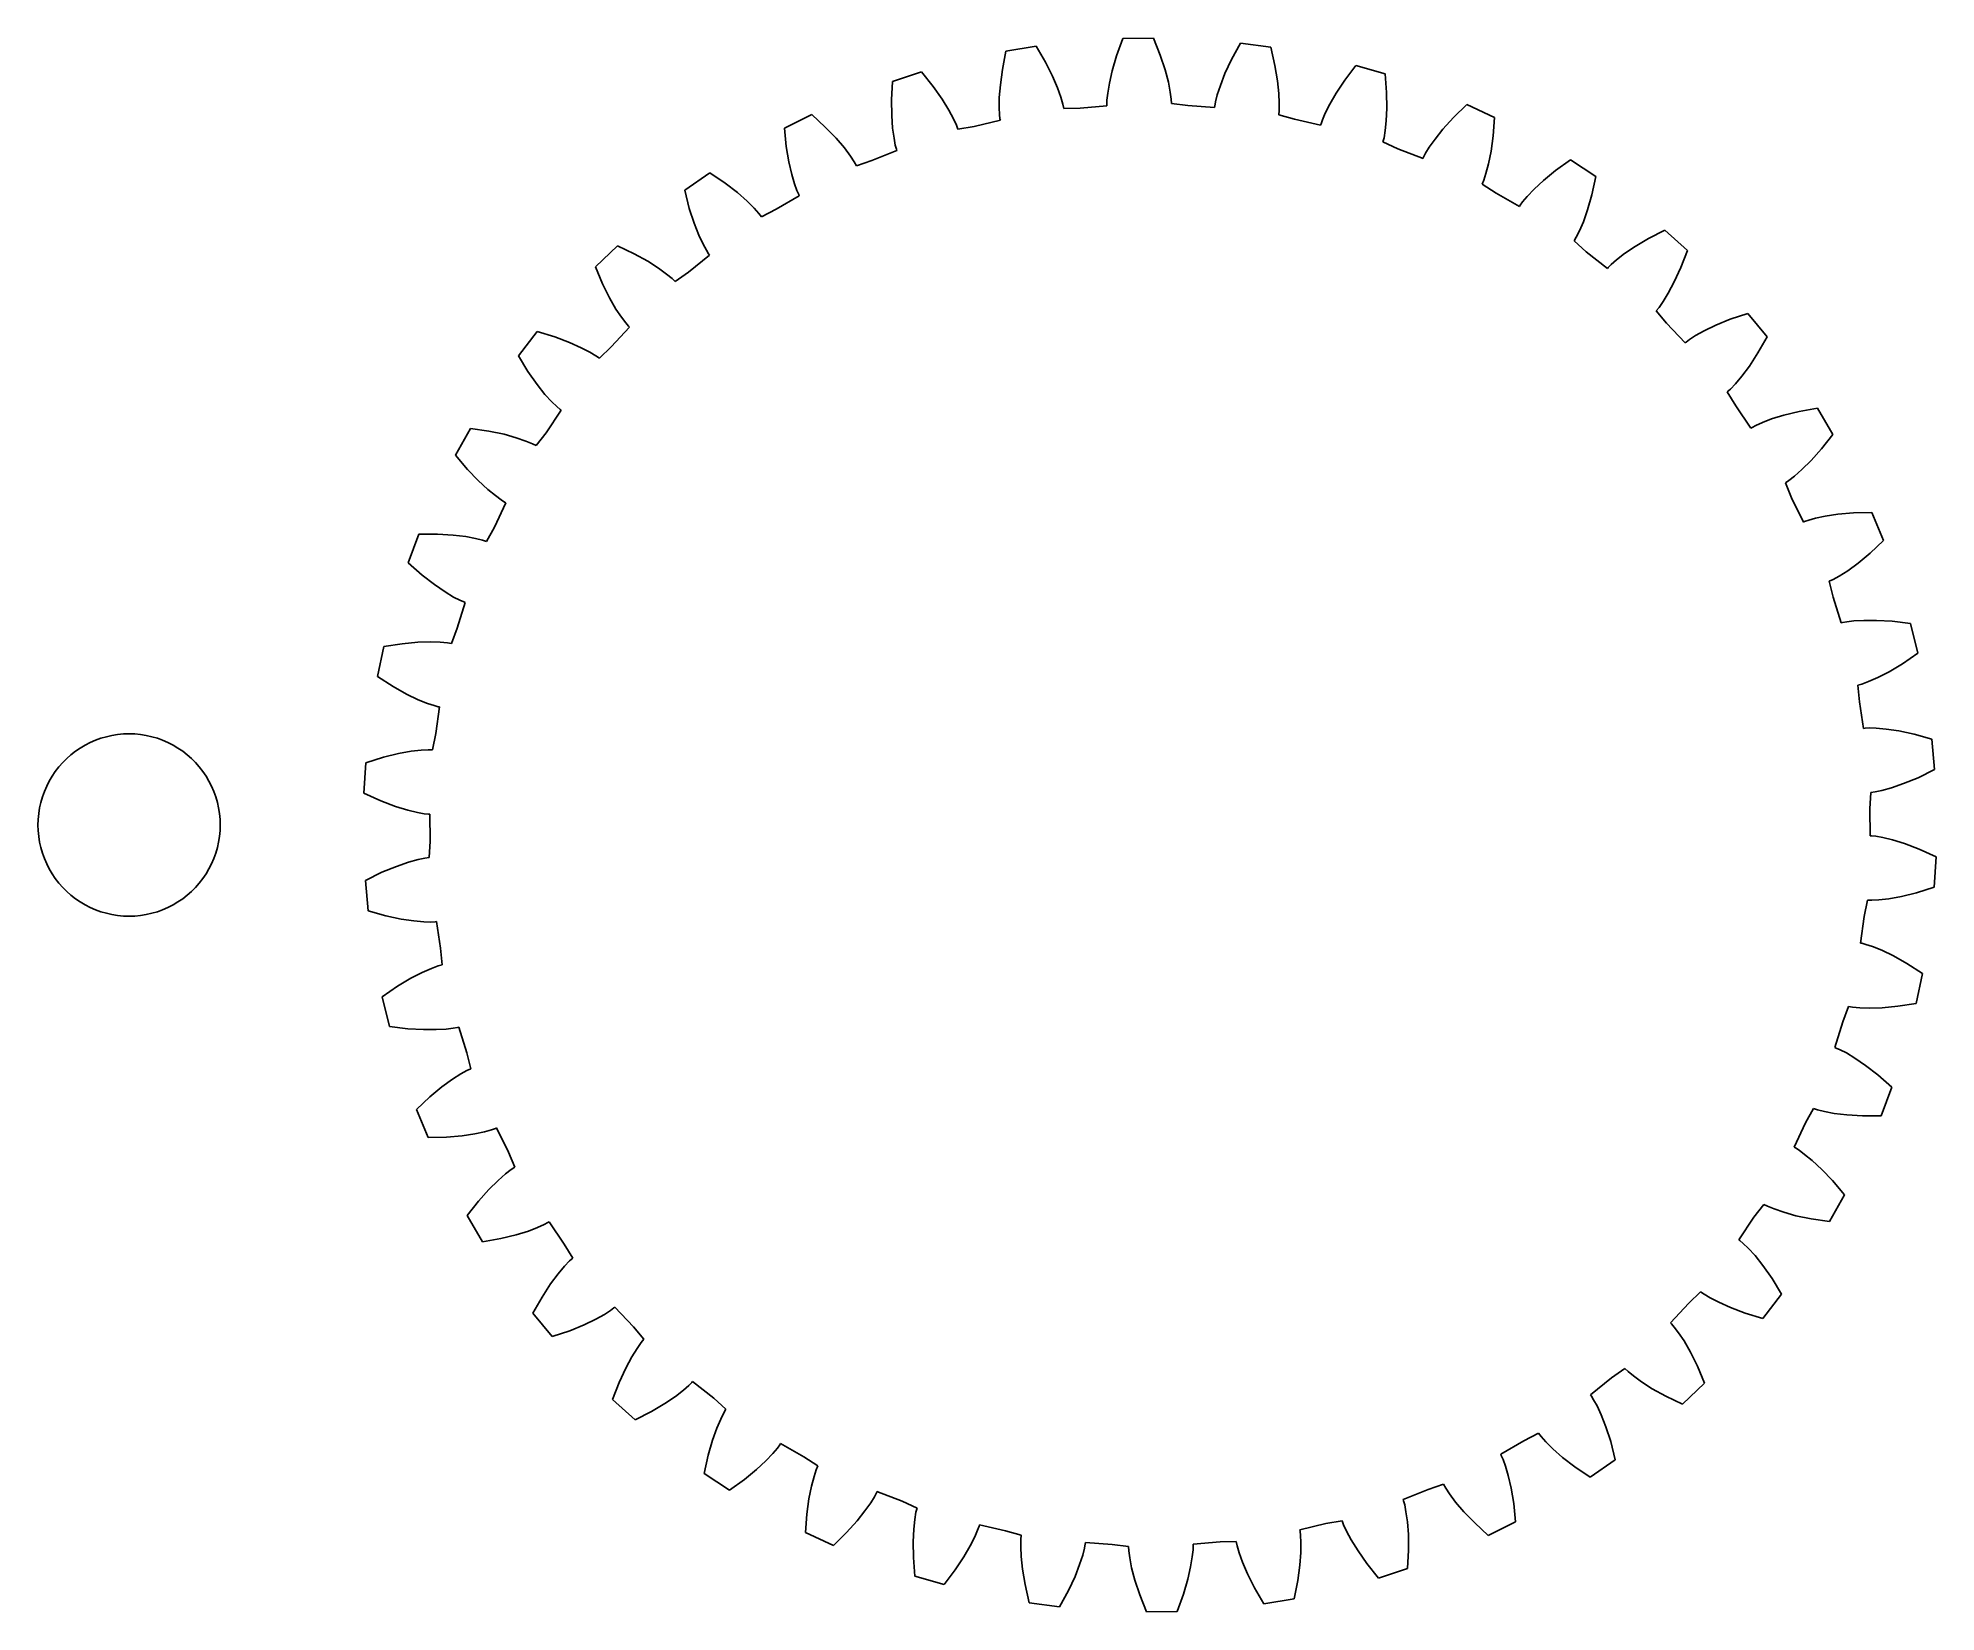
# Model space of a CAD drawing. Header units: metres. Extents: x -5 to 99, y -43 to 43.
import ezdxf

# ---------------------------------------------------------------- set-up
doc = ezdxf.new("R2010")
doc.units = ezdxf.units.M

msp = doc.modelspace()

# ---------------------------------------------------------------- linework, layer by layer
for p, q in [((48.1, 42.42), (49.75, 42.7)), ((49.75, 42.7), (50.27, 41.82)), ((54.17, 42.17), (54.51, 43.13)), ((54.51, 43.13), (56.19, 43.15)), ((56.19, 43.15), (56.56, 42.21)), ((60.47, 41.98), (60.96, 42.87)), ((60.96, 42.87), (62.62, 42.64)), ((47.9, 41.43), (48.1, 42.42)), ((50.27, 41.82), (50.65, 41.06)), ((53.93, 41.35), (54.17, 42.17)), ((56.56, 42.21), (56.83, 41.4)), ((60.11, 41.2), (60.47, 41.98)), ((62.62, 42.64), (62.85, 41.65)), ((62.85, 41.65), (62.99, 40.81)), ((66.68, 40.84), (67.29, 41.65)), ((67.29, 41.65), (68.9, 41.18)), ((41.82, 39.76), (41.87, 40.77)), ((41.87, 40.77), (43.46, 41.29)), ((43.46, 41.29), (44.1, 40.5)), ((47.79, 40.58), (47.9, 41.43)), ((50.65, 41.06), (50.93, 40.41)), ((53.68, 40.13), (53.77, 40.67)), ((53.77, 40.67), (53.93, 41.35)), ((56.83, 41.4), (57.01, 40.72)), ((57.01, 40.72), (57.11, 40.18)), ((59.86, 40.55), (60.11, 41.2)), ((62.99, 40.81), (63.06, 40.11)), ((66.21, 40.13), (66.68, 40.84)), ((68.9, 41.18), (68.98, 40.17)), ((41.83, 38.9), (41.82, 39.76)), ((44.1, 40.5), (44.59, 39.8)), ((44.59, 39.8), (44.96, 39.2)), ((47.73, 39.88), (47.79, 40.58)), ((47.73, 39.33), (47.73, 39.88)), ((50.93, 40.41), (51.11, 39.9)), ((51.11, 39.9), (51.22, 39.52)), ((53.63, 39.51), (53.64, 39.74)), ((53.64, 39.74), (53.68, 40.13)), ((57.11, 40.18), (57.16, 39.79)), ((57.16, 39.79), (57.18, 39.56)), ((59.55, 39.42), (59.59, 39.65)), ((59.59, 39.65), (59.69, 40.03)), ((59.69, 40.03), (59.86, 40.55)), ((63.06, 40.11), (63.09, 39.57)), ((63.09, 39.57), (63.08, 39.18)), ((65.86, 39.52), (66.21, 40.13)), ((68.98, 40.17), (68.99, 39.31)), ((35.95, 38.21), (37.45, 38.96)), ((37.45, 38.96), (38.19, 38.27)), ((41.88, 38.2), (41.83, 38.9)), ((44.96, 39.2), (45.22, 38.72)), ((45.22, 38.72), (45.38, 38.37)), ((46.35, 38.3), (47.79, 38.64)), ((47.75, 38.95), (47.73, 39.33)), ((47.77, 38.71), (47.75, 38.95)), ((47.79, 38.64), (47.77, 38.71)), ((47.79, 38.64), (47.79, 38.64)), ((51.22, 39.52), (51.27, 39.29)), ((51.27, 39.29), (52.16, 39.31)), ((52.16, 39.31), (53.64, 39.43)), ((53.64, 39.43), (53.63, 39.51)), ((53.64, 39.43), (53.64, 39.43)), ((57.18, 39.56), (58.07, 39.45)), ((58.07, 39.45), (59.54, 39.34)), ((59.54, 39.34), (59.55, 39.42)), ((59.54, 39.34), (59.54, 39.34)), ((63.08, 39.18), (63.06, 38.94)), ((63.06, 38.94), (63.92, 38.7)), ((63.92, 38.7), (65.36, 38.37)), ((65.38, 38.45), (65.46, 38.67)), ((65.46, 38.67), (65.61, 39.03)), ((65.61, 39.03), (65.86, 39.52)), ((68.96, 38.61), (68.9, 38.07)), ((68.99, 39.31), (68.96, 38.61)), ((72.07, 38.16), (72.65, 38.79)), ((72.65, 38.79), (73.37, 39.5)), ((73.37, 39.5), (74.89, 38.8)), ((74.89, 38.8), (74.82, 37.79)), ((36.05, 37.2), (35.95, 38.21)), ((38.19, 38.27), (38.79, 37.66)), ((38.79, 37.66), (39.24, 37.12)), ((41.96, 37.66), (41.88, 38.2)), ((42.03, 37.28), (41.96, 37.66)), ((45.38, 38.37), (45.46, 38.15)), ((45.46, 38.15), (46.35, 38.3)), ((65.36, 38.37), (65.38, 38.45)), ((65.36, 38.37), (65.36, 38.37)), ((68.84, 37.68), (68.78, 37.46)), ((68.9, 38.07), (68.84, 37.68)), ((71.32, 37.16), (71.64, 37.61)), ((71.64, 37.61), (72.07, 38.16)), ((74.82, 37.79), (74.71, 36.94)), ((36.19, 36.36), (36.05, 37.2)), ((39.24, 37.12), (39.57, 36.68)), ((39.57, 36.68), (39.78, 36.36)), ((40.75, 36.44), (42.12, 36.98)), ((42.09, 37.05), (42.03, 37.28)), ((42.12, 36.98), (42.09, 37.05)), ((42.12, 36.98), (42.12, 36.98)), ((68.78, 37.46), (69.6, 37.08)), ((69.6, 37.08), (70.98, 36.55)), ((70.98, 36.55), (71.01, 36.62)), ((70.98, 36.55), (70.98, 36.55)), ((71.01, 36.62), (71.12, 36.83)), ((71.12, 36.83), (71.32, 37.16)), ((74.71, 36.94), (74.57, 36.25)), ((78.24, 35.88), (79.07, 36.47)), ((79.07, 36.47), (80.46, 35.55)), ((30.48, 34.8), (31.85, 35.76)), ((31.85, 35.76), (32.69, 35.19)), ((36.35, 35.67), (36.19, 36.36)), ((36.5, 35.15), (36.35, 35.67)), ((39.78, 36.36), (39.9, 36.15)), ((39.9, 36.15), (40.75, 36.44)), ((74.43, 35.72), (74.31, 35.35)), ((74.57, 36.25), (74.43, 35.72)), ((77.58, 35.33), (78.24, 35.88)), ((80.46, 35.55), (80.24, 34.56)), ((30.73, 33.81), (30.48, 34.8)), ((32.69, 35.19), (33.37, 34.67)), ((33.37, 34.67), (33.9, 34.21)), ((35.49, 33.76), (36.76, 34.5)), ((36.63, 34.78), (36.5, 35.15)), ((36.73, 34.57), (36.63, 34.78)), ((36.76, 34.5), (36.73, 34.57)), ((36.76, 34.5), (36.76, 34.5)), ((74.31, 35.35), (74.22, 35.13)), ((74.22, 35.13), (74.98, 34.64)), ((74.98, 34.64), (76.26, 33.91)), ((76.44, 34.16), (76.69, 34.46)), ((76.69, 34.46), (77.07, 34.86)), ((77.07, 34.86), (77.58, 35.33)), ((80.24, 34.56), (80, 33.73)), ((30.99, 33), (30.73, 33.81)), ((33.9, 34.21), (34.28, 33.82)), ((34.28, 33.82), (34.54, 33.53)), ((34.54, 33.53), (34.69, 33.35)), ((34.69, 33.35), (35.49, 33.76)), ((76.26, 33.91), (76.3, 33.98)), ((76.26, 33.91), (76.26, 33.91)), ((76.3, 33.98), (76.44, 34.16)), ((80, 33.73), (79.77, 33.07)), ((31.25, 32.34), (30.99, 33)), ((31.48, 31.85), (31.25, 32.34)), ((79.55, 32.57), (79.38, 32.23)), ((79.77, 33.07), (79.55, 32.57)), ((83.34, 32.16), (84.24, 32.62)), ((84.24, 32.62), (85.49, 31.5)), ((25.58, 30.6), (26.79, 31.76)), ((26.79, 31.76), (27.7, 31.32)), ((27.7, 31.32), (28.45, 30.91)), ((30.68, 30.32), (31.84, 31.25)), ((31.67, 31.51), (31.48, 31.85)), ((31.79, 31.31), (31.67, 31.51)), ((31.84, 31.25), (31.79, 31.31)), ((31.84, 31.25), (31.84, 31.25)), ((79.38, 32.23), (79.26, 32.02)), ((79.26, 32.02), (79.93, 31.43)), ((79.93, 31.43), (81.09, 30.51)), ((81.59, 30.99), (82.03, 31.33)), ((82.03, 31.33), (82.61, 31.72)), ((82.61, 31.72), (83.34, 32.16)), ((85.49, 31.5), (85.12, 30.56)), ((25.97, 29.67), (25.58, 30.6)), ((28.45, 30.91), (29.04, 30.53)), ((29.04, 30.53), (29.48, 30.21)), ((29.48, 30.21), (29.78, 29.96)), ((29.95, 29.8), (30.68, 30.32)), ((81.09, 30.51), (81.14, 30.57)), ((81.09, 30.51), (81.09, 30.51)), ((81.14, 30.57), (81.3, 30.74)), ((81.3, 30.74), (81.59, 30.99)), ((85.12, 30.56), (84.76, 29.78)), ((26.35, 28.9), (25.97, 29.67)), ((29.78, 29.96), (29.95, 29.8)), ((84.43, 29.16), (84.14, 28.7)), ((84.76, 29.78), (84.43, 29.16)), ((26.7, 28.29), (26.35, 28.9)), ((27.01, 27.84), (26.7, 28.29)), ((83.92, 28.38), (83.77, 28.2)), ((83.77, 28.2), (84.34, 27.51)), ((84.14, 28.7), (83.92, 28.38)), ((26.45, 26.21), (27.45, 27.3)), ((27.24, 27.53), (27.01, 27.84)), ((27.39, 27.35), (27.24, 27.53)), ((27.45, 27.3), (27.39, 27.35)), ((27.45, 27.3), (27.45, 27.3)), ((84.34, 27.51), (85.35, 26.43)), ((85.93, 26.83), (86.4, 27.1)), ((86.4, 27.1), (87.04, 27.4)), ((87.04, 27.4), (87.83, 27.73)), ((87.83, 27.73), (88.79, 28.05)), ((88.79, 28.05), (89.85, 26.76)), ((21.36, 25.73), (22.38, 27.05)), ((22.38, 27.05), (23.35, 26.76)), ((23.35, 26.76), (24.15, 26.46)), ((24.15, 26.46), (24.79, 26.17)), ((24.79, 26.17), (25.28, 25.92)), ((25.8, 25.59), (26.45, 26.21)), ((85.35, 26.43), (85.41, 26.48)), ((85.35, 26.43), (85.35, 26.43)), ((85.41, 26.48), (85.6, 26.62)), ((85.6, 26.62), (85.93, 26.83)), ((89.85, 26.76), (89.35, 25.88)), ((21.88, 24.86), (21.36, 25.73)), ((25.28, 25.92), (25.61, 25.72)), ((25.61, 25.72), (25.8, 25.59)), ((88.88, 25.16), (88.46, 24.6)), ((89.35, 25.88), (88.88, 25.16)), ((22.38, 24.16), (21.88, 24.86)), ((22.81, 23.61), (22.38, 24.16)), ((88.11, 24.18), (87.84, 23.9)), ((88.46, 24.6), (88.11, 24.18)), ((23.18, 23.21), (22.81, 23.61)), ((23.46, 22.94), (23.18, 23.21)), ((23.64, 22.78), (23.46, 22.94)), ((87.84, 23.9), (87.66, 23.75)), ((87.66, 23.75), (88.13, 22.98)), ((88.13, 22.98), (88.96, 21.76)), ((22.87, 21.51), (23.7, 22.74)), ((23.7, 22.74), (23.64, 22.78)), ((23.7, 22.74), (23.7, 22.74)), ((89.03, 21.8), (89.24, 21.91)), ((89.24, 21.91), (89.59, 22.07)), ((89.59, 22.07), (90.1, 22.27)), ((90.1, 22.27), (90.77, 22.47)), ((90.77, 22.47), (91.61, 22.67)), ((91.61, 22.67), (92.61, 22.85)), ((92.61, 22.85), (93.46, 21.41)), ((17.91, 20.28), (18.72, 21.74)), ((18.72, 21.74), (19.73, 21.59)), ((19.73, 21.59), (20.57, 21.42)), ((20.57, 21.42), (21.24, 21.23)), ((21.24, 21.23), (21.76, 21.05)), ((21.76, 21.05), (22.12, 20.9)), ((22.12, 20.9), (22.33, 20.8)), ((22.33, 20.8), (22.87, 21.51)), ((88.96, 21.76), (89.03, 21.8)), ((88.96, 21.76), (88.96, 21.76)), ((93.46, 21.41), (92.84, 20.62)), ((18.56, 19.5), (17.91, 20.28)), ((92.26, 19.98), (91.76, 19.49)), ((92.84, 20.62), (92.26, 19.98)), ((19.15, 18.88), (18.56, 19.5)), ((19.67, 18.4), (19.15, 18.88)), ((91.04, 18.89), (90.85, 18.76)), ((90.85, 18.76), (91.19, 17.93)), ((91.35, 19.13), (91.04, 18.89)), ((91.76, 19.49), (91.35, 19.13)), ((20.09, 18.06), (19.67, 18.4)), ((20.4, 17.83), (20.09, 18.06)), ((20.6, 17.7), (20.4, 17.83)), ((20.67, 17.67), (20.6, 17.7)), ((91.19, 17.93), (91.84, 16.61)), ((20.04, 16.33), (20.67, 17.67)), ((20.67, 17.67), (20.67, 17.67)), ((91.91, 16.64), (92.13, 16.71)), ((92.13, 16.71), (92.51, 16.82)), ((92.51, 16.82), (93.04, 16.93)), ((93.04, 16.93), (93.73, 17.04)), ((93.73, 17.04), (94.59, 17.11)), ((94.59, 17.11), (95.6, 17.14)), ((95.6, 17.14), (96.24, 15.59)), ((15.31, 14.37), (15.9, 15.94)), ((15.9, 15.94), (16.91, 15.94)), ((16.91, 15.94), (17.77, 15.9)), ((17.77, 15.9), (18.47, 15.81)), ((18.47, 15.81), (19, 15.71)), ((19, 15.71), (19.38, 15.62)), ((19.38, 15.62), (19.6, 15.55)), ((19.6, 15.55), (20.04, 16.33)), ((91.84, 16.61), (91.91, 16.64)), ((91.84, 16.61), (91.84, 16.61)), ((95.5, 14.9), (94.84, 14.35)), ((96.24, 15.59), (95.5, 14.9)), ((16.07, 13.7), (15.31, 14.37)), ((16.75, 13.18), (16.07, 13.7)), ((93.81, 13.65), (93.47, 13.46)), ((94.27, 13.94), (93.81, 13.65)), ((94.84, 14.35), (94.27, 13.94)), ((17.33, 12.78), (16.75, 13.18)), ((17.8, 12.5), (17.33, 12.78)), ((18.15, 12.32), (17.8, 12.5)), ((93.47, 13.46), (93.26, 13.36)), ((93.26, 13.36), (93.47, 12.49)), ((18, 10.79), (18.43, 12.2)), ((18.36, 12.23), (18.15, 12.32)), ((18.43, 12.2), (18.36, 12.23)), ((18.43, 12.2), (18.43, 12.2)), ((93.47, 12.49), (93.91, 11.08)), ((17.69, 9.95), (18, 10.79)), ((93.91, 11.08), (93.99, 11.1)), ((93.91, 11.08), (93.91, 11.08)), ((93.99, 11.1), (94.22, 11.14)), ((94.22, 11.14), (94.61, 11.19)), ((94.61, 11.19), (95.15, 11.22)), ((95.15, 11.22), (95.85, 11.22)), ((95.85, 11.22), (96.71, 11.17)), ((96.71, 11.17), (97.71, 11.04)), ((97.71, 11.04), (98.11, 9.42)), ((13.62, 8.15), (13.97, 9.78)), ((13.97, 9.78), (14.97, 9.94)), ((14.97, 9.94), (15.83, 10.02)), ((15.83, 10.02), (16.53, 10.04)), ((16.53, 10.04), (17.07, 10.02)), ((17.07, 10.02), (17.46, 9.99)), ((17.46, 9.99), (17.69, 9.95)), ((98.11, 9.42), (97.28, 8.84)), ((96.54, 8.4), (95.92, 8.08)), ((97.28, 8.84), (96.54, 8.4)), ((14.48, 7.6), (13.62, 8.15)), ((15.22, 7.18), (14.48, 7.6)), ((95.05, 7.72), (94.83, 7.66)), ((94.83, 7.66), (94.92, 6.76)), ((95.42, 7.86), (95.05, 7.72)), ((95.92, 8.08), (95.42, 7.86)), ((15.86, 6.87), (15.22, 7.18)), ((16.36, 6.67), (15.86, 6.87)), ((16.73, 6.55), (16.36, 6.67)), ((16.96, 6.48), (16.73, 6.55)), ((16.82, 5.01), (17.03, 6.47)), ((17.03, 6.47), (16.96, 6.48)), ((17.03, 6.47), (17.03, 6.47)), ((94.92, 6.76), (95.14, 5.3)), ((95.14, 5.3), (95.22, 5.31)), ((95.14, 5.3), (95.14, 5.3)), ((95.22, 5.31), (95.45, 5.32)), ((95.45, 5.32), (95.84, 5.31)), ((95.84, 5.31), (96.39, 5.26)), ((96.39, 5.26), (97.08, 5.16)), ((-2.94, 4.05), (-2.68, 4.22)), ((-2.68, 4.22), (-2.41, 4.38)), ((-2.41, 4.38), (-2.13, 4.52)), ((-2.13, 4.52), (-1.84, 4.65)), ((-1.84, 4.65), (-1.55, 4.76)), ((-1.55, 4.76), (-1.24, 4.84)), ((-1.24, 4.84), (-0.94, 4.91)), ((-0.94, 4.91), (-0.63, 4.96)), ((-0.63, 4.96), (-0.31, 4.99)), ((-0.31, 4.99), (0, 5)), ((0, 5), (0.31, 4.99)), ((0.31, 4.99), (0.63, 4.96)), ((0.63, 4.96), (0.94, 4.91)), ((0.94, 4.91), (1.24, 4.84)), ((1.24, 4.84), (1.55, 4.76)), ((1.55, 4.76), (1.84, 4.65)), ((1.84, 4.65), (2.13, 4.52)), ((2.13, 4.52), (2.41, 4.38)), ((2.41, 4.38), (2.68, 4.22)), ((2.68, 4.22), (2.94, 4.05)), ((16.64, 4.13), (16.82, 5.01)), ((97.08, 5.16), (97.92, 4.98)), ((97.92, 4.98), (98.89, 4.7)), ((98.89, 4.7), (99.04, 3.04)), ((-4.05, 2.94), (-3.85, 3.19)), ((-3.85, 3.19), (-3.64, 3.42)), ((-3.64, 3.42), (-3.42, 3.64)), ((-3.42, 3.64), (-3.19, 3.85)), ((-3.19, 3.85), (-2.94, 4.05)), ((2.94, 4.05), (3.19, 3.85)), ((3.19, 3.85), (3.42, 3.64)), ((3.42, 3.64), (3.64, 3.42)), ((3.64, 3.42), (3.85, 3.19)), ((3.85, 3.19), (4.05, 2.94)), ((12.88, 1.74), (12.98, 3.41)), ((12.98, 3.41), (13.95, 3.72)), ((13.95, 3.72), (14.78, 3.92)), ((14.78, 3.92), (15.47, 4.05)), ((15.47, 4.05), (16.02, 4.11)), ((16.02, 4.11), (16.4, 4.13)), ((16.4, 4.13), (16.64, 4.13)), ((-4.65, 1.84), (-4.52, 2.13)), ((-4.52, 2.13), (-4.38, 2.41)), ((-4.38, 2.41), (-4.22, 2.68)), ((-4.22, 2.68), (-4.05, 2.94)), ((4.05, 2.94), (4.22, 2.68)), ((4.22, 2.68), (4.38, 2.41)), ((4.38, 2.41), (4.52, 2.13)), ((4.52, 2.13), (4.65, 1.84)), ((97.34, 2.27), (96.68, 2.04)), ((98.13, 2.59), (97.34, 2.27)), ((99.04, 3.04), (98.13, 2.59)), ((-4.91, 0.94), (-4.84, 1.24)), ((-4.84, 1.24), (-4.76, 1.55)), ((-4.76, 1.55), (-4.65, 1.84)), ((4.65, 1.84), (4.76, 1.55)), ((4.76, 1.55), (4.84, 1.24)), ((4.84, 1.24), (4.91, 0.94)), ((13.81, 1.32), (12.88, 1.74)), ((14.61, 1.02), (13.81, 1.32)), ((95.54, 1.78), (95.49, 0.89)), ((95.77, 1.82), (95.54, 1.78)), ((96.15, 1.9), (95.77, 1.82)), ((96.68, 2.04), (96.15, 1.9)), ((-5, 0), (-4.99, 0.31)), ((-4.99, 0.31), (-4.96, 0.63)), ((-4.96, 0.63), (-4.91, 0.94)), ((4.91, 0.94), (4.96, 0.63)), ((4.96, 0.63), (4.99, 0.31)), ((4.99, 0.31), (5, 0)), ((15.28, 0.81), (14.61, 1.02)), ((15.81, 0.69), (15.28, 0.81)), ((16.19, 0.62), (15.81, 0.69)), ((16.43, 0.59), (16.19, 0.62)), ((16.5, 0.59), (16.43, 0.59)), ((16.51, -0.89), (16.5, 0.59)), ((16.5, 0.59), (16.5, 0.59)), ((95.49, 0.89), (95.5, -0.59)), ((-4.99, -0.31), (-5, 0)), ((-4.96, -0.63), (-4.99, -0.31)), ((-4.91, -0.94), (-4.96, -0.63)), ((-4.84, -1.24), (-4.91, -0.94)), ((4.91, -0.94), (4.84, -1.24)), ((4.96, -0.63), (4.91, -0.94)), ((4.99, -0.31), (4.96, -0.63)), ((5, 0), (4.99, -0.31)), ((16.46, -1.78), (16.51, -0.89)), ((95.5, -0.59), (95.5, -0.59)), ((95.5, -0.59), (95.57, -0.59)), ((95.57, -0.59), (95.81, -0.62)), ((95.81, -0.62), (96.19, -0.69)), ((96.19, -0.69), (96.72, -0.81)), ((96.72, -0.81), (97.39, -1.02)), ((97.39, -1.02), (98.19, -1.32)), ((-4.76, -1.55), (-4.84, -1.24)), ((-4.65, -1.84), (-4.76, -1.55)), ((-4.52, -2.13), (-4.65, -1.84)), ((4.65, -1.84), (4.52, -2.13)), ((4.76, -1.55), (4.65, -1.84)), ((4.84, -1.24), (4.76, -1.55)), ((14.66, -2.27), (15.32, -2.04)), ((15.32, -2.04), (15.85, -1.9)), ((15.85, -1.9), (16.23, -1.82)), ((16.23, -1.82), (16.46, -1.78)), ((98.19, -1.32), (99.12, -1.74)), ((99.12, -1.74), (99.02, -3.41)), ((-4.38, -2.41), (-4.52, -2.13)), ((-4.22, -2.68), (-4.38, -2.41)), ((-4.05, -2.94), (-4.22, -2.68)), ((-3.85, -3.19), (-4.05, -2.94)), ((4.05, -2.94), (3.85, -3.19)), ((4.22, -2.68), (4.05, -2.94)), ((4.38, -2.41), (4.22, -2.68)), ((4.52, -2.13), (4.38, -2.41)), ((12.96, -3.04), (13.87, -2.59)), ((13.11, -4.7), (12.96, -3.04)), ((13.87, -2.59), (14.66, -2.27)), ((-3.64, -3.42), (-3.85, -3.19)), ((-3.42, -3.64), (-3.64, -3.42)), ((-3.19, -3.85), (-3.42, -3.64)), ((-2.94, -4.05), (-3.19, -3.85)), ((-2.68, -4.22), (-2.94, -4.05)), ((2.94, -4.05), (2.68, -4.22)), ((3.19, -3.85), (2.94, -4.05)), ((3.42, -3.64), (3.19, -3.85)), ((3.64, -3.42), (3.42, -3.64)), ((3.85, -3.19), (3.64, -3.42)), ((95.36, -4.13), (95.18, -5.01)), ((95.6, -4.13), (95.36, -4.13)), ((95.98, -4.11), (95.6, -4.13)), ((96.53, -4.05), (95.98, -4.11)), ((97.22, -3.92), (96.53, -4.05)), ((98.05, -3.72), (97.22, -3.92)), ((99.02, -3.41), (98.05, -3.72)), ((-2.41, -4.38), (-2.68, -4.22)), ((-2.13, -4.52), (-2.41, -4.38)), ((-1.84, -4.65), (-2.13, -4.52)), ((-1.55, -4.76), (-1.84, -4.65)), ((-1.24, -4.84), (-1.55, -4.76)), ((-0.94, -4.91), (-1.24, -4.84)), ((-0.63, -4.96), (-0.94, -4.91)), ((-0.31, -4.99), (-0.63, -4.96)), ((0, -5), (-0.31, -4.99)), ((0.31, -4.99), (0, -5)), ((0.63, -4.96), (0.31, -4.99)), ((0.94, -4.91), (0.63, -4.96)), ((1.24, -4.84), (0.94, -4.91)), ((1.55, -4.76), (1.24, -4.84)), ((1.84, -4.65), (1.55, -4.76)), ((2.13, -4.52), (1.84, -4.65)), ((2.41, -4.38), (2.13, -4.52)), ((2.68, -4.22), (2.41, -4.38)), ((14.08, -4.98), (13.11, -4.7)), ((14.92, -5.16), (14.08, -4.98)), ((15.61, -5.26), (14.92, -5.16)), ((95.18, -5.01), (94.97, -6.47)), ((16.16, -5.31), (15.61, -5.26)), ((16.55, -5.32), (16.16, -5.31)), ((16.78, -5.31), (16.55, -5.32)), ((16.86, -5.3), (16.78, -5.31)), ((17.08, -6.76), (16.86, -5.3)), ((16.86, -5.3), (16.86, -5.3)), ((17.17, -7.66), (17.08, -6.76)), ((94.97, -6.47), (94.97, -6.47)), ((94.97, -6.47), (95.04, -6.48)), ((95.04, -6.48), (95.27, -6.55)), ((95.27, -6.55), (95.64, -6.67)), ((95.64, -6.67), (96.14, -6.87)), ((96.14, -6.87), (96.78, -7.18)), ((96.78, -7.18), (97.52, -7.6)), ((15.46, -8.4), (16.08, -8.08)), ((16.08, -8.08), (16.58, -7.86)), ((16.58, -7.86), (16.95, -7.72)), ((16.95, -7.72), (17.17, -7.66)), ((97.52, -7.6), (98.38, -8.15)), ((98.38, -8.15), (98.03, -9.78)), ((13.89, -9.42), (14.72, -8.84)), ((14.72, -8.84), (15.46, -8.4)), ((14.29, -11.04), (13.89, -9.42)), ((94.31, -9.95), (94, -10.79)), ((94.54, -9.99), (94.31, -9.95)), ((94.93, -10.02), (94.54, -9.99)), ((95.47, -10.04), (94.93, -10.02)), ((96.17, -10.02), (95.47, -10.04)), ((97.03, -9.94), (96.17, -10.02)), ((98.03, -9.78), (97.03, -9.94)), ((15.29, -11.17), (14.29, -11.04)), ((16.15, -11.22), (15.29, -11.17)), ((16.85, -11.22), (16.15, -11.22)), ((17.39, -11.19), (16.85, -11.22)), ((17.78, -11.14), (17.39, -11.19)), ((18.01, -11.1), (17.78, -11.14)), ((18.09, -11.08), (18.01, -11.1)), ((18.53, -12.49), (18.09, -11.08)), ((18.09, -11.08), (18.09, -11.08)), ((94, -10.79), (93.57, -12.2)), ((18.74, -13.36), (18.53, -12.49)), ((93.57, -12.2), (93.57, -12.2)), ((93.57, -12.2), (93.64, -12.23)), ((93.64, -12.23), (93.85, -12.32)), ((93.85, -12.32), (94.2, -12.5)), ((18.19, -13.65), (18.53, -13.46)), ((18.53, -13.46), (18.74, -13.36)), ((94.2, -12.5), (94.67, -12.78)), ((94.67, -12.78), (95.25, -13.18)), ((95.25, -13.18), (95.93, -13.7)), ((16.5, -14.9), (17.16, -14.35)), ((17.16, -14.35), (17.73, -13.94)), ((17.73, -13.94), (18.19, -13.65)), ((95.93, -13.7), (96.69, -14.37)), ((96.69, -14.37), (96.1, -15.94)), ((15.76, -15.59), (16.5, -14.9)), ((16.4, -17.14), (15.76, -15.59)), ((92.4, -15.55), (91.96, -16.33)), ((92.62, -15.62), (92.4, -15.55)), ((20.09, -16.64), (19.87, -16.71)), ((20.16, -16.61), (20.09, -16.64)), ((20.81, -17.93), (20.16, -16.61)), ((20.16, -16.61), (20.16, -16.61)), ((91.96, -16.33), (91.33, -17.67)), ((93, -15.71), (92.62, -15.62)), ((93.53, -15.81), (93, -15.71)), ((94.23, -15.9), (93.53, -15.81)), ((95.09, -15.94), (94.23, -15.9)), ((96.1, -15.94), (95.09, -15.94)), ((17.41, -17.11), (16.4, -17.14)), ((18.27, -17.04), (17.41, -17.11)), ((18.96, -16.93), (18.27, -17.04)), ((19.49, -16.82), (18.96, -16.93)), ((19.87, -16.71), (19.49, -16.82)), ((91.33, -17.67), (91.33, -17.67)), ((91.33, -17.67), (91.4, -17.7)), ((21.15, -18.76), (20.81, -17.93)), ((91.4, -17.7), (91.6, -17.83)), ((91.6, -17.83), (91.91, -18.06)), ((91.91, -18.06), (92.33, -18.4)), ((92.33, -18.4), (92.85, -18.88)), ((19.74, -19.98), (20.24, -19.49)), ((20.24, -19.49), (20.65, -19.13)), ((20.65, -19.13), (20.96, -18.89)), ((20.96, -18.89), (21.15, -18.76)), ((92.85, -18.88), (93.44, -19.5)), ((93.44, -19.5), (94.09, -20.28)), ((18.54, -21.41), (19.16, -20.62)), ((19.16, -20.62), (19.74, -19.98)), ((89.67, -20.8), (89.13, -21.51)), ((89.88, -20.9), (89.67, -20.8)), ((94.09, -20.28), (93.28, -21.74)), ((19.39, -22.85), (18.54, -21.41)), ((22.97, -21.8), (22.76, -21.91)), ((23.04, -21.76), (22.97, -21.8)), ((23.87, -22.98), (23.04, -21.76)), ((23.04, -21.76), (23.04, -21.76)), ((89.13, -21.51), (88.3, -22.74)), ((90.24, -21.05), (89.88, -20.9)), ((90.76, -21.23), (90.24, -21.05)), ((91.43, -21.42), (90.76, -21.23)), ((92.27, -21.59), (91.43, -21.42)), ((93.28, -21.74), (92.27, -21.59)), ((20.39, -22.67), (19.39, -22.85)), ((21.23, -22.47), (20.39, -22.67)), ((21.9, -22.27), (21.23, -22.47)), ((22.41, -22.07), (21.9, -22.27)), ((22.76, -21.91), (22.41, -22.07)), ((88.3, -22.74), (88.3, -22.74)), ((88.3, -22.74), (88.36, -22.78)), ((88.36, -22.78), (88.54, -22.94)), ((24.34, -23.75), (23.87, -22.98)), ((23.89, -24.18), (24.16, -23.9)), ((24.16, -23.9), (24.34, -23.75)), ((88.54, -22.94), (88.82, -23.21)), ((88.82, -23.21), (89.19, -23.61)), ((89.19, -23.61), (89.62, -24.16)), ((23.12, -25.16), (23.54, -24.6)), ((23.54, -24.6), (23.89, -24.18)), ((89.62, -24.16), (90.12, -24.86)), ((90.12, -24.86), (90.64, -25.73)), ((22.15, -26.76), (22.65, -25.88)), ((22.65, -25.88), (23.12, -25.16)), ((86.2, -25.59), (85.55, -26.21)), ((86.39, -25.72), (86.2, -25.59)), ((86.72, -25.92), (86.39, -25.72)), ((87.21, -26.17), (86.72, -25.92)), ((90.64, -25.73), (89.62, -27.05)), ((23.21, -28.05), (22.15, -26.76)), ((26.07, -26.83), (25.6, -27.1)), ((26.4, -26.62), (26.07, -26.83)), ((26.59, -26.48), (26.4, -26.62)), ((26.65, -26.43), (26.59, -26.48)), ((27.66, -27.51), (26.65, -26.43)), ((26.65, -26.43), (26.65, -26.43)), ((85.55, -26.21), (84.55, -27.3)), ((87.85, -26.46), (87.21, -26.17)), ((88.65, -26.76), (87.85, -26.46)), ((89.62, -27.05), (88.65, -26.76)), ((24.17, -27.73), (23.21, -28.05)), ((24.96, -27.4), (24.17, -27.73)), ((25.6, -27.1), (24.96, -27.4)), ((28.23, -28.2), (27.66, -27.51)), ((84.55, -27.3), (84.55, -27.3)), ((84.55, -27.3), (84.61, -27.35)), ((84.61, -27.35), (84.76, -27.53)), ((84.76, -27.53), (84.99, -27.84)), ((84.99, -27.84), (85.3, -28.29)), ((27.57, -29.16), (27.86, -28.7)), ((27.86, -28.7), (28.08, -28.38)), ((28.08, -28.38), (28.23, -28.2)), ((85.3, -28.29), (85.65, -28.9)), ((85.65, -28.9), (86.03, -29.67)), ((26.88, -30.56), (27.24, -29.78)), ((27.24, -29.78), (27.57, -29.16)), ((82.05, -29.8), (81.32, -30.32)), ((82.22, -29.96), (82.05, -29.8)), ((82.52, -30.21), (82.22, -29.96)), ((86.03, -29.67), (86.42, -30.6)), ((26.51, -31.5), (26.88, -30.56)), ((30.41, -30.99), (29.97, -31.33)), ((30.7, -30.74), (30.41, -30.99)), ((30.86, -30.57), (30.7, -30.74)), ((30.91, -30.51), (30.86, -30.57)), ((32.07, -31.43), (30.91, -30.51)), ((30.91, -30.51), (30.91, -30.51)), ((81.32, -30.32), (80.16, -31.25)), ((82.96, -30.53), (82.52, -30.21)), ((83.55, -30.91), (82.96, -30.53)), ((84.3, -31.32), (83.55, -30.91)), ((86.42, -30.6), (85.21, -31.76)), ((27.76, -32.62), (26.51, -31.5)), ((28.66, -32.16), (27.76, -32.62)), ((29.39, -31.72), (28.66, -32.16)), ((29.97, -31.33), (29.39, -31.72)), ((32.74, -32.02), (32.07, -31.43)), ((32.45, -32.57), (32.62, -32.23)), ((32.62, -32.23), (32.74, -32.02)), ((80.16, -31.25), (80.16, -31.25)), ((80.16, -31.25), (80.21, -31.31)), ((80.21, -31.31), (80.33, -31.51)), ((80.33, -31.51), (80.52, -31.85)), ((80.52, -31.85), (80.75, -32.34)), ((85.21, -31.76), (84.3, -31.32)), ((32, -33.73), (32.23, -33.07)), ((32.23, -33.07), (32.45, -32.57)), ((80.75, -32.34), (81.01, -33)), ((81.01, -33), (81.27, -33.81)), ((31.76, -34.56), (32, -33.73)), ((35.56, -34.16), (35.31, -34.46)), ((35.7, -33.98), (35.56, -34.16)), ((35.74, -33.91), (35.7, -33.98)), ((37.02, -34.64), (35.74, -33.91)), ((35.74, -33.91), (35.74, -33.91)), ((76.51, -33.76), (75.24, -34.5)), ((77.31, -33.35), (76.51, -33.76)), ((77.46, -33.53), (77.31, -33.35)), ((77.72, -33.82), (77.46, -33.53)), ((78.1, -34.21), (77.72, -33.82)), ((78.63, -34.67), (78.1, -34.21)), ((81.27, -33.81), (81.52, -34.8)), ((31.54, -35.55), (31.76, -34.56)), ((34.42, -35.33), (33.76, -35.88)), ((34.93, -34.86), (34.42, -35.33)), ((35.31, -34.46), (34.93, -34.86)), ((37.78, -35.13), (37.02, -34.64)), ((37.57, -35.72), (37.69, -35.35)), ((37.69, -35.35), (37.78, -35.13)), ((75.24, -34.5), (75.24, -34.5)), ((75.24, -34.5), (75.27, -34.57)), ((75.27, -34.57), (75.37, -34.78)), ((75.37, -34.78), (75.5, -35.15)), ((75.5, -35.15), (75.65, -35.67)), ((79.31, -35.19), (78.63, -34.67)), ((80.15, -35.76), (79.31, -35.19)), ((81.52, -34.8), (80.15, -35.76)), ((32.93, -36.47), (31.54, -35.55)), ((33.76, -35.88), (32.93, -36.47)), ((37.29, -36.94), (37.43, -36.25)), ((37.43, -36.25), (37.57, -35.72)), ((71.25, -36.44), (69.88, -36.98)), ((72.1, -36.15), (71.25, -36.44)), ((72.22, -36.36), (72.1, -36.15)), ((72.43, -36.68), (72.22, -36.36)), ((75.65, -35.67), (75.81, -36.36)), ((75.81, -36.36), (75.95, -37.2)), ((37.18, -37.79), (37.29, -36.94)), ((40.68, -37.16), (40.36, -37.61)), ((40.88, -36.83), (40.68, -37.16)), ((40.99, -36.62), (40.88, -36.83)), ((41.02, -36.55), (40.99, -36.62)), ((42.4, -37.08), (41.02, -36.55)), ((41.02, -36.55), (41.02, -36.55)), ((43.22, -37.46), (42.4, -37.08)), ((43.16, -37.68), (43.22, -37.46)), ((69.88, -36.98), (69.88, -36.98)), ((69.88, -36.98), (69.91, -37.05)), ((69.91, -37.05), (69.97, -37.28)), ((69.97, -37.28), (70.04, -37.66)), ((72.76, -37.12), (72.43, -36.68)), ((73.21, -37.66), (72.76, -37.12)), ((75.95, -37.2), (76.05, -38.21)), ((37.11, -38.8), (37.18, -37.79)), ((39.93, -38.16), (39.35, -38.79)), ((40.36, -37.61), (39.93, -38.16)), ((43.04, -38.61), (43.1, -38.07)), ((43.1, -38.07), (43.16, -37.68)), ((46.62, -38.45), (46.54, -38.67)), ((46.64, -38.37), (46.62, -38.45)), ((48.08, -38.7), (46.64, -38.37)), ((46.64, -38.37), (46.64, -38.37)), ((65.65, -38.3), (64.21, -38.64)), ((66.54, -38.15), (65.65, -38.3)), ((66.62, -38.37), (66.54, -38.15)), ((66.78, -38.72), (66.62, -38.37)), ((70.04, -37.66), (70.12, -38.2)), ((70.12, -38.2), (70.17, -38.9)), ((73.81, -38.27), (73.21, -37.66)), ((74.55, -38.96), (73.81, -38.27)), ((76.05, -38.21), (74.55, -38.96)), ((38.63, -39.5), (37.11, -38.8)), ((39.35, -38.79), (38.63, -39.5)), ((43.01, -39.31), (43.04, -38.61)), ((43.02, -40.17), (43.01, -39.31)), ((46.14, -39.52), (45.79, -40.13)), ((46.39, -39.03), (46.14, -39.52)), ((46.54, -38.67), (46.39, -39.03)), ((48.94, -38.94), (48.08, -38.7)), ((48.91, -39.57), (48.92, -39.18)), ((48.92, -39.18), (48.94, -38.94)), ((52.45, -39.42), (52.41, -39.65)), ((52.46, -39.34), (52.45, -39.42)), ((53.93, -39.45), (52.46, -39.34)), ((52.46, -39.34), (52.46, -39.34)), ((54.82, -39.56), (53.93, -39.45)), ((54.84, -39.79), (54.82, -39.56)), ((59.84, -39.31), (58.36, -39.43)), ((58.36, -39.43), (58.36, -39.43)), ((58.36, -39.43), (58.37, -39.51)), ((58.37, -39.51), (58.36, -39.74)), ((60.73, -39.29), (59.84, -39.31)), ((60.78, -39.52), (60.73, -39.29)), ((60.89, -39.9), (60.78, -39.52)), ((64.21, -38.64), (64.21, -38.64)), ((64.21, -38.64), (64.23, -38.71)), ((64.23, -38.71), (64.25, -38.95)), ((64.25, -38.95), (64.27, -39.33)), ((64.27, -39.33), (64.27, -39.88)), ((67.04, -39.2), (66.78, -38.72)), ((67.41, -39.8), (67.04, -39.2)), ((70.17, -38.9), (70.18, -39.76)), ((43.1, -41.18), (43.02, -40.17)), ((45.79, -40.13), (45.32, -40.84)), ((48.94, -40.11), (48.91, -39.57)), ((49.01, -40.81), (48.94, -40.11)), ((52.14, -40.55), (51.89, -41.2)), ((52.31, -40.03), (52.14, -40.55)), ((52.41, -39.65), (52.31, -40.03)), ((54.89, -40.18), (54.84, -39.79)), ((54.99, -40.72), (54.89, -40.18)), ((58.32, -40.13), (58.23, -40.67)), ((58.36, -39.74), (58.32, -40.13)), ((61.07, -40.41), (60.89, -39.9)), ((61.35, -41.06), (61.07, -40.41)), ((64.21, -40.58), (64.1, -41.43)), ((64.27, -39.88), (64.21, -40.58)), ((67.9, -40.5), (67.41, -39.8)), ((68.54, -41.29), (67.9, -40.5)), ((70.18, -39.76), (70.13, -40.77)), ((44.71, -41.65), (43.1, -41.18)), ((45.32, -40.84), (44.71, -41.65)), ((49.15, -41.65), (49.01, -40.81)), ((51.89, -41.2), (51.53, -41.98)), ((55.17, -41.4), (54.99, -40.72)), ((55.44, -42.21), (55.17, -41.4)), ((58.07, -41.35), (57.83, -42.17)), ((58.23, -40.67), (58.07, -41.35)), ((61.73, -41.82), (61.35, -41.06)), ((64.1, -41.43), (63.9, -42.42)), ((70.13, -40.77), (68.54, -41.29)), ((49.38, -42.64), (49.15, -41.65)), ((51.04, -42.87), (49.38, -42.64)), ((51.53, -41.98), (51.04, -42.87)), ((55.81, -43.15), (55.44, -42.21)), ((57.83, -42.17), (57.49, -43.13)), ((62.25, -42.7), (61.73, -41.82)), ((63.9, -42.42), (62.25, -42.7)), ((57.49, -43.13), (55.81, -43.15))]:
    msp.add_line(p, q)

doc.saveas('drawing.dxf')
